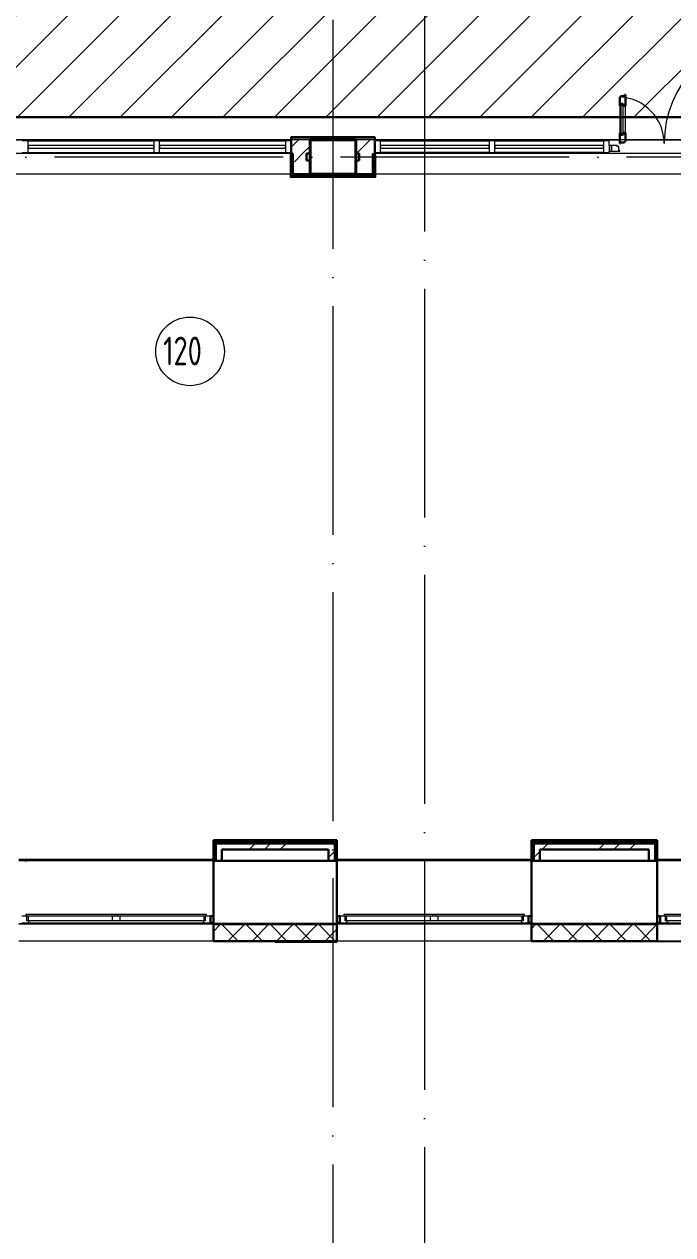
# Model space of a CAD drawing. Header units: millimetres. Extents: x -259809 to 472825, y -397243 to 31861.
# Drawn here: x -25354 to -19685, y -376099 to -365522 of the extents above; entities that cross this region are included whole.
import ezdxf

# ---------------------------------------------------------------- set-up
doc = ezdxf.new("R2010")
doc.units = ezdxf.units.MM
doc.linetypes.add('ADSK_Линия сетки', pattern=[25, 20, -2.5, 0, -2.5])
doc.linetypes.add('ADSK_Сверху', pattern=[450, 300, -150])
for name, color, linetype, lineweight in [('_ Окна', 252, 'Continuous', 30), ('Витраж', 252, 'Continuous', 9), ('Двери', 252, 'Continuous', 9), ('Линии', 7, 'Continuous', 9), ('лс', 5, 'Continuous', 30), ('Марки помещений', 252, 'Continuous', 20), ('Несущие колонны', 252, 'Continuous', 18), ('Ограждение', 252, 'Continuous', 9), ('Окна', 252, 'Continuous', 9), ('Оси', 252, 'Continuous', 9), ('Панели витража', 252, 'Continuous', 9), ('Стены внутренние', 252, 'Continuous', 18), ('Стены наружные', 252, 'Continuous', 18), ('Стены штриховка', 7, 'Continuous', 9)]:
    doc.layers.add(name, color=color, linetype=linetype, lineweight=lineweight)
doc.layers.add('Двери открывание', color=7, linetype='Continuous', lineweight=9, true_color=0xc0c0c0)
doc.styles.add('GOST Common_3', font='', dxfattribs={"height": 3.5})
doc.styles.get('GOST Common_3').set_extended_font_data('GOST 2.304 type A')
pattern_1 = [(0, (-32119.8, 94.4), (0, 600), []), (90, (-32119.8, 94.4), (-600, 4e-14), [])]

# ---------------------------------------------------------------- blocks, each defined once
blk = doc.blocks.new('1 этаж')
at = {"layer": 'Ограждение', "true_color": 0x636466}
h = blk.add_hatch(dxfattribs=at)
h.set_pattern_fill('FP_25', color=251, style=0, pattern_type=2)
h.set_pattern_definition(pattern_1)
h.paths.add_polyline_path([(-23021, -13825), (-22291, -13825), (-22291, -13820), (-23021, -13820)])
h = blk.add_hatch(dxfattribs=at)
h.set_pattern_fill('FP_25', color=251, style=0, pattern_type=2)
h.set_pattern_definition(pattern_1)
h.paths.add_polyline_path([(-22306, -14170), (-22281, -14170), (-22291, -14160), (-23021, -14160), (-23031, -14170), (-22997, -14170)])
at = {"layer": '_ Окна', "color": 251, "lineweight": 18, "true_color": 0x636466}
for p, q in [((-25338, -20627), (-25376, -20627)), ((-25376, -20685), (-25316, -20685)), ((-25330, -20668), (-25330, -20627)), ((-25318, -20668), (-25330, -20668)), ((-25316, -20685), (-25312, -20668)), ((-23790, -20668), (-23785, -20685)), ((-23785, -20685), (-23726, -20685)), ((-23772, -20668), (-23784, -20668)), ((-23772, -20627), (-23772, -20668)), ((-23726, -20627), (-23764, -20627)), ((-23726, -20685), (-23726, -20627)), ((-22558, -20627), (-22596, -20627)), ((-22596, -20627), (-22596, -20685)), ((-22596, -20685), (-22536, -20685)), ((-22550, -20668), (-22550, -20627)), ((-22538, -20668), (-22550, -20668)), ((-22536, -20685), (-22532, -20668)), ((-21010, -20668), (-21005, -20685)), ((-21005, -20685), (-20946, -20685)), ((-20992, -20668), (-21004, -20668)), ((-20992, -20627), (-20992, -20668)), ((-20946, -20627), (-20984, -20627)), ((-20946, -20685), (-20946, -20627)), ((-19758, -20627), (-19796, -20627)), ((-19796, -20627), (-19796, -20685)), ((-19796, -20685), (-19736, -20685)), ((-19750, -20668), (-19750, -20627)), ((-19738, -20668), (-19750, -20668)), ((-19736, -20685), (-19732, -20668))]:
    blk.add_line(p, q, dxfattribs=at)
at = {"layer": '_ Окна', "color": 251, "true_color": 0x636466}
for p, q in [((-23701, -20627), (-23726, -20627)), ((-23726, -20627), (-23726, -20685)), ((-23726, -20685), (-23701, -20685)), ((-22596, -20627), (-22621, -20627)), ((-22621, -20685), (-22596, -20685)), ((-22596, -20685), (-22596, -20627)), ((-20921, -20627), (-20946, -20627)), ((-20946, -20627), (-20946, -20685)), ((-20946, -20685), (-20921, -20685)), ((-19796, -20627), (-19821, -20627)), ((-19821, -20685), (-19796, -20685)), ((-19796, -20685), (-19796, -20627))]:
    blk.add_line(p, q, dxfattribs=at)
at = {"layer": 'Витраж', "color": 251, "lineweight": 18, "true_color": 0x636466, "extrusion": (0, 0, -1)}
for p, q in [((-25321, -13855), (-25371, -13855)), ((-25321, -13955), (-25321, -13855)), ((-24171, -13855), (-24221, -13855)), ((-24221, -13855), (-24221, -13955)), ((-24171, -13955), (-24171, -13855)), ((-22241, -13855), (-22291, -13855)), ((-22291, -13855), (-22291, -13955)), ((-22241, -13955), (-22241, -13855)), ((-21241, -13855), (-21291, -13855)), ((-21291, -13855), (-21291, -13955)), ((-21241, -13955), (-21241, -13855)), ((-20241, -13855), (-20291, -13855)), ((-20291, -13855), (-20291, -13955)), ((-20241, -13895), (-20241, -13855)), ((-25371, -13955), (-25321, -13955)), ((-24221, -13955), (-24171, -13955)), ((-22291, -13955), (-22241, -13955)), ((-21291, -13955), (-21241, -13955)), ((-20291, -13955), (-20241, -13955)), ((-20241, -13955), (-20241, -13945))]:
    blk.add_line(p, q, dxfattribs=at)
at = {"layer": 'Витраж', "color": 251, "true_color": 0x636466}
for p, q in [((-25321, -13855), (-24221, -13855)), ((-24171, -13855), (-23071, -13855)), ((-22241, -13855), (-21291, -13855)), ((-21241, -13855), (-20291, -13855)), ((-25321, -13955), (-24221, -13955)), ((-24171, -13955), (-23071, -13955)), ((-21291, -13955), (-22241, -13955)), ((-20291, -13955), (-21241, -13955))]:
    blk.add_line(p, q, dxfattribs=at)
at = {"layer": 'Витраж', "color": 251, "lineweight": 18, "true_color": 0x636466}
for p, q in [((-23021, -13855), (-23071, -13855)), ((-23071, -13855), (-23071, -13955)), ((-23021, -13955), (-23021, -13855)), ((-23071, -13955), (-23021, -13955))]:
    blk.add_line(p, q, dxfattribs=at)
at = {"layer": 'Двери', "color": 251, "lineweight": 30, "true_color": 0x636466}
for p, q in [((-20141, -13471), (-20149, -13471)), ((-20149, -13471), (-20149, -13547)), ((-20107, -13462), (-20141, -13462)), ((-20141, -13462), (-20141, -13471)), ((-20140, -13529), (-20140, -13547)), ((-20119, -13529), (-20140, -13529)), ((-20119, -13547), (-20119, -13529)), ((-20099, -13453), (-20107, -13453)), ((-20107, -13453), (-20107, -13462)), ((-20099, -13547), (-20099, -13453)), ((-20140, -13547), (-20149, -13547)), ((-20099, -13547), (-20119, -13547)), ((-20149, -13783), (-20149, -13877)), ((-20140, -13783), (-20149, -13783)), ((-20140, -13801), (-20140, -13783)), ((-20119, -13801), (-20140, -13801)), ((-20119, -13783), (-20119, -13801)), ((-20099, -13783), (-20119, -13783)), ((-20099, -13859), (-20099, -13783)), ((-20149, -13877), (-20141, -13877)), ((-20141, -13877), (-20141, -13868)), ((-20141, -13868), (-20107, -13868)), ((-20107, -13868), (-20107, -13859)), ((-20107, -13859), (-20099, -13859))]:
    blk.add_line(p, q, dxfattribs=at)
at = {"layer": 'Двери', "color": 251, "true_color": 0x636466}
for p, q in [((-20140, -13529), (-20140, -13801)), ((-20119, -13529), (-20140, -13529)), ((-20119, -13801), (-20119, -13529)), ((-20149, -13547), (-20149, -13783)), ((-20099, -13783), (-20099, -13547)), ((-20140, -13801), (-20119, -13801)), ((-20241, -13895), (-20241, -13945)), ((-20221, -13895), (-20241, -13895)), ((-20241, -13945), (-20221, -13945)), ((-20221, -13945), (-20221, -13895)), ((-20172, -13895), (-20221, -13895)), ((-20221, -13895), (-20221, -13945)), ((-20221, -13945), (-20149, -13945)), ((-20172, -13903), (-20172, -13895)), ((-20158, -13903), (-20172, -13903)), ((-20158, -13937), (-20158, -13903)), ((-20149, -13937), (-20158, -13937)), ((-20149, -13945), (-20149, -13937))]:
    blk.add_line(p, q, dxfattribs=at)
at = {"layer": 'Двери открывание', "color": 251, "true_color": 0x636466}
for centre, radius, start, end in [((-18815, -13877), 946, 91.0903, 180), ((-20167, -13877), 406, 0, 87.459)]:
    blk.add_arc(centre, radius, start, end, dxfattribs=at)
at = {"layer": 'Линии', "color": 251, "linetype": 'ADSK_Сверху', "ltscale": 100, "true_color": 0x636466}
for p, q in [((-15051, -13845), (-48261, -13845)), ((-15051, -14145), (-48261, -14145))]:
    blk.add_line(p, q, dxfattribs=at)
at = {"layer": 'Марки помещений', "color": 251, "true_color": 0x636466}
blk.add_circle((-23905, -15693), 300, dxfattribs=at)
at = {"layer": 'Несущие колонны', "color": 251, "lineweight": 40, "true_color": 0x636466}
for p, q in [((-22856, -13845), (-22456, -13845)), ((-22856, -14145), (-22856, -13845)), ((-22456, -13845), (-22856, -13845)), ((-22456, -13845), (-22456, -14145)), ((-22856, -13965), (-22856, -14145)), ((-22456, -14145), (-22456, -13965)), ((-22456, -14145), (-22856, -14145)), ((-22856, -14145), (-22456, -14145))]:
    blk.add_line(p, q, dxfattribs=at)
at = {"layer": 'Несущие колонны', "color": 251, "true_color": 0x636466}
for p, q in [((-22856, -13845), (-22856, -13965)), ((-22456, -13965), (-22456, -13845))]:
    blk.add_line(p, q, dxfattribs=at)
at = {"layer": 'Ограждение', "color": 251, "true_color": 0x636466}
for p, q in [((-23021, -13825), (-23021, -13820)), ((-22291, -13820), (-23021, -13820)), ((-22291, -13820), (-22291, -13825)), ((-23031, -13965), (-23021, -13965)), ((-23031, -13965), (-23031, -14170)), ((-22291, -13980), (-22281, -13980)), ((-22281, -14170), (-22281, -13980)), ((-23031, -14170), (-23021, -14160)), ((-23031, -14170), (-22281, -14170)), ((-22281, -14170), (-22291, -14160))]:
    blk.add_line(p, q, dxfattribs=at)
at = {"layer": 'Окна', "color": 251, "true_color": 0x636466}
for p, q in [((-25338, -20610), (-24566, -20610)), ((-25338, -20627), (-25338, -20610)), ((-24566, -20610), (-24536, -20610)), ((-24566, -20610), (-24566, -20627)), ((-24536, -20610), (-23764, -20610)), ((-24536, -20627), (-24536, -20610)), ((-23764, -20610), (-23764, -20627)), ((-22558, -20610), (-21786, -20610)), ((-22558, -20627), (-22558, -20610)), ((-21786, -20610), (-21756, -20610)), ((-21786, -20610), (-21786, -20627)), ((-21756, -20610), (-20984, -20610)), ((-21756, -20627), (-21756, -20610)), ((-20984, -20610), (-20984, -20627)), ((-19758, -20610), (-18986, -20610)), ((-19758, -20627), (-19758, -20610)), ((-24566, -20627), (-25338, -20627)), ((-25318, -20668), (-25318, -20627)), ((-24586, -20668), (-25318, -20668)), ((-25316, -20685), (-23785, -20685)), ((-24586, -20627), (-24586, -20668)), ((-24516, -20668), (-24586, -20668)), ((-24536, -20627), (-24566, -20627)), ((-23764, -20627), (-24536, -20627)), ((-24516, -20668), (-24516, -20627)), ((-23784, -20668), (-24516, -20668)), ((-23784, -20627), (-23784, -20668)), ((-21786, -20627), (-22558, -20627)), ((-22538, -20668), (-22538, -20627)), ((-21806, -20668), (-22538, -20668)), ((-22536, -20685), (-21005, -20685)), ((-21806, -20627), (-21806, -20668)), ((-21736, -20668), (-21806, -20668)), ((-21756, -20627), (-21786, -20627)), ((-20984, -20627), (-21756, -20627)), ((-21736, -20668), (-21736, -20627)), ((-21004, -20668), (-21736, -20668)), ((-21004, -20627), (-21004, -20668)), ((-18986, -20627), (-19758, -20627)), ((-19738, -20668), (-19738, -20627)), ((-19006, -20668), (-19738, -20668)), ((-19736, -20685), (-18205, -20685))]:
    blk.add_line(p, q, dxfattribs=at)
at = {"layer": 'Оси', "color": 251, "linetype": 'ADSK_Линия сетки', "ltscale": 100, "true_color": 0x636466}
for p, q in [((-22656, 32205), (-22656, -32501)), ((-21856, -2645), (-21856, -33771)), ((4411, -13995), (-72528, -13995)), ((4411, -20145), (-72528, -20145))]:
    blk.add_line(p, q, dxfattribs=at)
at = {"layer": 'Панели витража', "color": 251, "lineweight": 18, "true_color": 0x636466}
for p, q in [((-24221, -13893), (-25321, -13893)), ((-25321, -13893), (-25321, -13918)), ((-25321, -13918), (-24221, -13918)), ((-24221, -13918), (-24221, -13893)), ((-23071, -13893), (-24171, -13893)), ((-24171, -13893), (-24171, -13918)), ((-24171, -13918), (-23071, -13918)), ((-23071, -13918), (-23071, -13893)), ((-21291, -13893), (-22241, -13893)), ((-22241, -13893), (-22241, -13918)), ((-22241, -13918), (-21291, -13918)), ((-21291, -13918), (-21291, -13893)), ((-20291, -13893), (-21241, -13893)), ((-21241, -13893), (-21241, -13918)), ((-21241, -13918), (-20291, -13918)), ((-20291, -13918), (-20291, -13893))]:
    blk.add_line(p, q, dxfattribs=at)
at = {"layer": 'Стены внутренние', "color": 251, "lineweight": 30, "true_color": 0x636466}
for p, q in [((-23701, -20145), (-23701, -20695)), ((-22696, -20145), (-23626, -20145)), ((-22621, -20695), (-22621, -20145)), ((-20921, -20145), (-20921, -20695)), ((-19896, -20145), (-20846, -20145)), ((-19821, -20695), (-19821, -20145)), ((-23701, -20695), (-22621, -20695)), ((-23701, -20705), (-23701, -20847)), ((-22621, -20847), (-22621, -20705)), ((-20921, -20695), (-19821, -20695)), ((-20921, -20705), (-20921, -20847)), ((-19821, -20847), (-19821, -20705)), ((-23701, -20847), (-22621, -20847)), ((-20921, -20847), (-19821, -20847))]:
    blk.add_line(p, q, dxfattribs=at)
at = {"layer": 'Стены внутренние', "color": 251, "true_color": 0x636466}
for p, q in [((-23701, -20695), (-25401, -20695)), ((-20921, -20695), (-22621, -20695)), ((-18121, -20695), (-19821, -20695)), ((-23701, -20847), (-25401, -20847)), ((-20921, -20847), (-22621, -20847)), ((-18121, -20847), (-19821, -20847))]:
    blk.add_line(p, q, dxfattribs=at)
at = {"layer": 'Стены внутренние', "color": 251, "linetype": 'Continuous', "lineweight": 9, "true_color": 0x636466}
for p, q in [((-23701, -20761), (-23645, -20705)), ((-23484, -20845), (-23624, -20705)), ((-23573, -20845), (-23433, -20705)), ((-23272, -20845), (-23412, -20705)), ((-23361, -20845), (-23221, -20705)), ((-23059, -20845), (-23199, -20705)), ((-23149, -20845), (-23009, -20705)), ((-22847, -20845), (-22987, -20705)), ((-22937, -20845), (-22797, -20705)), ((-22635, -20845), (-22775, -20705)), ((-20921, -20738), (-20888, -20705)), ((-20726, -20845), (-20866, -20705)), ((-20815, -20845), (-20675, -20705)), ((-20514, -20845), (-20654, -20705)), ((-20603, -20845), (-20463, -20705)), ((-20302, -20845), (-20442, -20705)), ((-20391, -20845), (-20251, -20705)), ((-20090, -20845), (-20230, -20705)), ((-20179, -20845), (-20039, -20705)), ((-19878, -20845), (-20018, -20705)), ((-19967, -20845), (-19827, -20705)), ((-22725, -20845), (-22621, -20741)), ((-23696, -20845), (-23699, -20842)), ((-20808, -20847), (-20808, -20847)), ((-20199, -20847), (-20200, -20845)), ((-19965, -20847), (-19966, -20845))]:
    blk.add_line(p, q, dxfattribs=at)
at = {"layer": 'Стены наружные', "color": 251, "true_color": 0x636466}
for p, q in [((-26613, -13845), (-23021, -13845)), ((-22856, -13965), (-22856, -13845)), ((-22456, -13845), (-22456, -13965)), ((-22291, -13845), (-20149, -13845)), ((-20099, -13845), (-18883, -13845)), ((-23031, -13965), (-28071, -13965)), ((-18691, -13965), (-22291, -13965)), ((-25401, -20130), (-23701, -20130)), ((-23701, -20145), (-25401, -20145)), ((-22621, -20130), (-20921, -20130)), ((-20921, -20145), (-22621, -20145)), ((-19821, -20130), (-18121, -20130)), ((-18121, -20145), (-19821, -20145)), ((-25401, -20695), (-23701, -20695)), ((-22621, -20695), (-20921, -20695)), ((-19821, -20695), (-18121, -20695)), ((-20349, -20852), (-20349, -20847)), ((-18121, -20852), (-20349, -20852)), ((-19821, -20847), (-18121, -20847)), ((-19821, -20847), (-19821, -20852))]:
    blk.add_line(p, q, dxfattribs=at)
at = {"layer": 'Стены наружные', "color": 251, "lineweight": 30, "true_color": 0x636466}
for p, q in [((-23021, -13825), (-23021, -14160)), ((-22291, -13825), (-23021, -13825)), ((-22856, -13845), (-22456, -13845)), ((-22291, -14160), (-22291, -13825)), ((-23021, -13965), (-23006, -13965)), ((-23006, -13965), (-23006, -14145)), ((-22886, -13965), (-22856, -13965)), ((-22886, -14025), (-22886, -13965)), ((-22856, -14025), (-22886, -14025)), ((-22856, -14145), (-22856, -14025)), ((-22456, -13965), (-22426, -13965)), ((-22426, -14025), (-22456, -14025)), ((-22456, -14025), (-22456, -14145)), ((-22426, -13965), (-22426, -14025)), ((-22306, -14145), (-22306, -13965)), ((-23021, -14160), (-22291, -14160)), ((-22306, -14145), (-23006, -14145)), ((-23701, -19965), (-23701, -20145)), ((-22621, -19965), (-23701, -19965)), ((-22621, -19970), (-23701, -19970)), ((-22621, -20145), (-22621, -19965)), ((-20921, -19965), (-20921, -20145)), ((-19821, -19965), (-20921, -19965)), ((-19821, -19970), (-20921, -19970)), ((-19821, -20145), (-19821, -19965)), ((-23626, -20045), (-22696, -20045)), ((-23626, -20145), (-23626, -20045)), ((-22696, -20045), (-22696, -20145)), ((-20846, -20045), (-19896, -20045)), ((-20846, -20145), (-20846, -20045)), ((-19896, -20045), (-19896, -20145)), ((-23701, -20145), (-23626, -20145)), ((-22696, -20145), (-22621, -20145)), ((-20921, -20145), (-20846, -20145)), ((-19896, -20145), (-19821, -20145)), ((-22621, -20695), (-23701, -20695)), ((-23701, -20695), (-23701, -20705)), ((-22621, -20705), (-22621, -20695)), ((-19821, -20695), (-20921, -20695)), ((-20921, -20695), (-20921, -20705)), ((-19821, -20705), (-19821, -20695)), ((-22621, -20847), (-23161, -20847)), ((-23161, -20847), (-23161, -20852)), ((-23161, -20852), (-22621, -20852)), ((-22621, -20852), (-22621, -20847))]:
    blk.add_line(p, q, dxfattribs=at)
at = {"layer": 'Стены наружные', "color": 251, "linetype": 'Continuous', "lineweight": 9, "true_color": 0x636466}
for p, q in [((-23021, -13908), (-22958, -13845)), ((-22993, -13830), (-22988, -13825)), ((-22922, -13830), (-22917, -13825)), ((-22851, -13830), (-22846, -13825)), ((-22781, -13830), (-22776, -13825)), ((-22725, -13845), (-22710, -13830)), ((-22710, -13830), (-22705, -13825)), ((-22639, -13830), (-22634, -13825)), ((-22569, -13830), (-22564, -13825)), ((-22498, -13830), (-22493, -13825)), ((-22449, -13965), (-22329, -13845)), ((-22427, -13830), (-22422, -13825)), ((-22356, -13830), (-22351, -13825)), ((-22301, -13845), (-22291, -13835)), ((-22921, -13965), (-22856, -13900)), ((-23006, -14050), (-22981, -14025)), ((-22981, -14025), (-22921, -13965)), ((-23021, -14141), (-23006, -14126)), ((-22616, -14160), (-22601, -14145)), ((-22315, -14145), (-22306, -14136)), ((-23572, -19995), (-23559, -19983)), ((-23559, -19983), (-23547, -19970)), ((-23360, -19995), (-23347, -19983)), ((-23347, -19983), (-23335, -19970)), ((-23335, -19970), (-23330, -19965)), ((-23147, -19995), (-23135, -19983)), ((-23135, -19983), (-23122, -19970)), ((-22935, -19995), (-22923, -19983)), ((-22923, -19983), (-22910, -19970)), ((-22910, -19970), (-22905, -19965)), ((-22723, -19995), (-22711, -19983)), ((-22711, -19983), (-22698, -19970)), ((-20814, -19995), (-20802, -19983)), ((-20802, -19983), (-20789, -19970)), ((-20789, -19970), (-20784, -19965)), ((-20602, -19995), (-20589, -19983)), ((-20589, -19983), (-20577, -19970)), ((-20390, -19995), (-20377, -19983)), ((-20377, -19983), (-20365, -19970)), ((-20365, -19970), (-20360, -19965)), ((-20178, -19995), (-20165, -19983)), ((-20165, -19983), (-20153, -19970)), ((-19965, -19995), (-19953, -19983)), ((-19953, -19983), (-19940, -19970)), ((-19940, -19970), (-19935, -19965)), ((-23388, -20045), (-23338, -19995)), ((-23253, -20045), (-23203, -19995)), ((-23118, -20045), (-23068, -19995)), ((-22696, -20116), (-22646, -20066)), ((-20921, -20102), (-20908, -20090)), ((-20908, -20090), (-20896, -20077)), ((-20896, -20113), (-20846, -20063)), ((-20828, -20045), (-20778, -19995)), ((-20335, -20045), (-20285, -19995)), ((-20200, -20045), (-20150, -19995)), ((-20065, -20045), (-20015, -19995)), ((-19846, -20088), (-19833, -20075)), ((-19833, -20075), (-19821, -20063)), ((-23701, -20124), (-23688, -20112)), ((-23688, -20112), (-23676, -20099)), ((-22646, -20130), (-22633, -20118)), ((-22633, -20118), (-22621, -20105))]:
    blk.add_line(p, q, dxfattribs=at)
at = {"layer": 'Стены штриховка', "color": 251, "true_color": 0x636466}
for p, q in [((-22291, -13830), (-23021, -13830)), ((-22856, -13845), (-23021, -13845)), ((-22291, -13845), (-22456, -13845)), ((-22306, -13965), (-22291, -13965)), ((-23688, -19983), (-22633, -19983)), ((-23688, -19983), (-23688, -20145)), ((-22633, -19983), (-22633, -20145)), ((-20908, -19983), (-19833, -19983)), ((-20908, -19983), (-20908, -20145)), ((-19833, -19983), (-19833, -20145)), ((-23676, -19995), (-22646, -19995)), ((-23676, -19995), (-23676, -20145)), ((-22646, -19995), (-22646, -20145)), ((-20896, -19995), (-19846, -19995)), ((-20896, -19995), (-20896, -20145)), ((-19846, -19995), (-19846, -20145)), ((-22621, -20705), (-23701, -20705)), ((-19821, -20705), (-20921, -20705)), ((-23699, -20771), (-23701, -20771)), ((-23699, -20771), (-23699, -20845)), ((-22621, -20771), (-22623, -20771)), ((-22623, -20845), (-22623, -20771)), ((-20919, -20771), (-20921, -20771)), ((-20919, -20771), (-20919, -20845)), ((-19821, -20771), (-19823, -20771)), ((-19823, -20845), (-19823, -20771)), ((-23699, -20845), (-22623, -20845)), ((-20919, -20845), (-19823, -20845))]:
    blk.add_line(p, q, dxfattribs=at)
at = {"layer": 'Марки помещений', "color": 251, "true_color": 0x636466, "style": 'GOST Common_3', "width": 0.9}
blk.add_text('120', height=250, dxfattribs=at).set_placement((-24140, -15815))

msp = doc.modelspace()

# ---------------------------------------------------------------- hatches: boundary and pattern name
at = {"layer": 'лс', "lineweight": 5}
h = msp.add_hatch(dxfattribs=at)
h.set_pattern_fill('ANSI31', color=4, scale=100)
h.set_pattern_definition([(45, (7e-12, 55557.13), (-224.5064, 224.5064), [])])
h.paths.add_polyline_path([(-29282, -366334), (-4405, -366334), (-4405, -364593), (-5982, -364593), (-5982, -364589), (-8830, -364589), (-8830, -364592), (-30596, -364592), (-30596, -358232), (-32732, -358232), (-32732, -364573), (-40514, -364573), (-40514, -366446), (-39730, -366446), (-39730, -369715), (-34251, -369715), (-34251, -372621), (-29282, -372621)])
edge = h.paths.add_edge_path(flags=16)
edge.add_ellipse((-39268, -365127), major_axis=(912, 0), ratio=0.29514, start_angle=0, end_angle=360)
h.paths.add_polyline_path([(-39746, -365399), (-38818, -365399), (-38818, -364890), (-39746, -364890)], flags=16)

# ---------------------------------------------------------------- linework, layer by layer
at = {"layer": 'лс', "color": 4, "lineweight": 30}
msp.add_lwpolyline([(-40514, -364573), (-32732, -364573), (-32732, -358232), (-30596, -358232), (-30596, -364592), (-8830, -364592), (-8830, -364589), (-5982, -364589), (-5982, -364593), (-4405, -364593), (-4405, -366334), (-29282, -366334), (-29282, -372621), (-34251, -372621), (-34251, -369715), (-39730, -369715), (-39730, -366446), (-40514, -366446)], close=True, dxfattribs=at)

# ---------------------------------------------------------------- block references
msp.add_blockref('1 этаж', (0, -352687))

doc.saveas('drawing.dxf')
